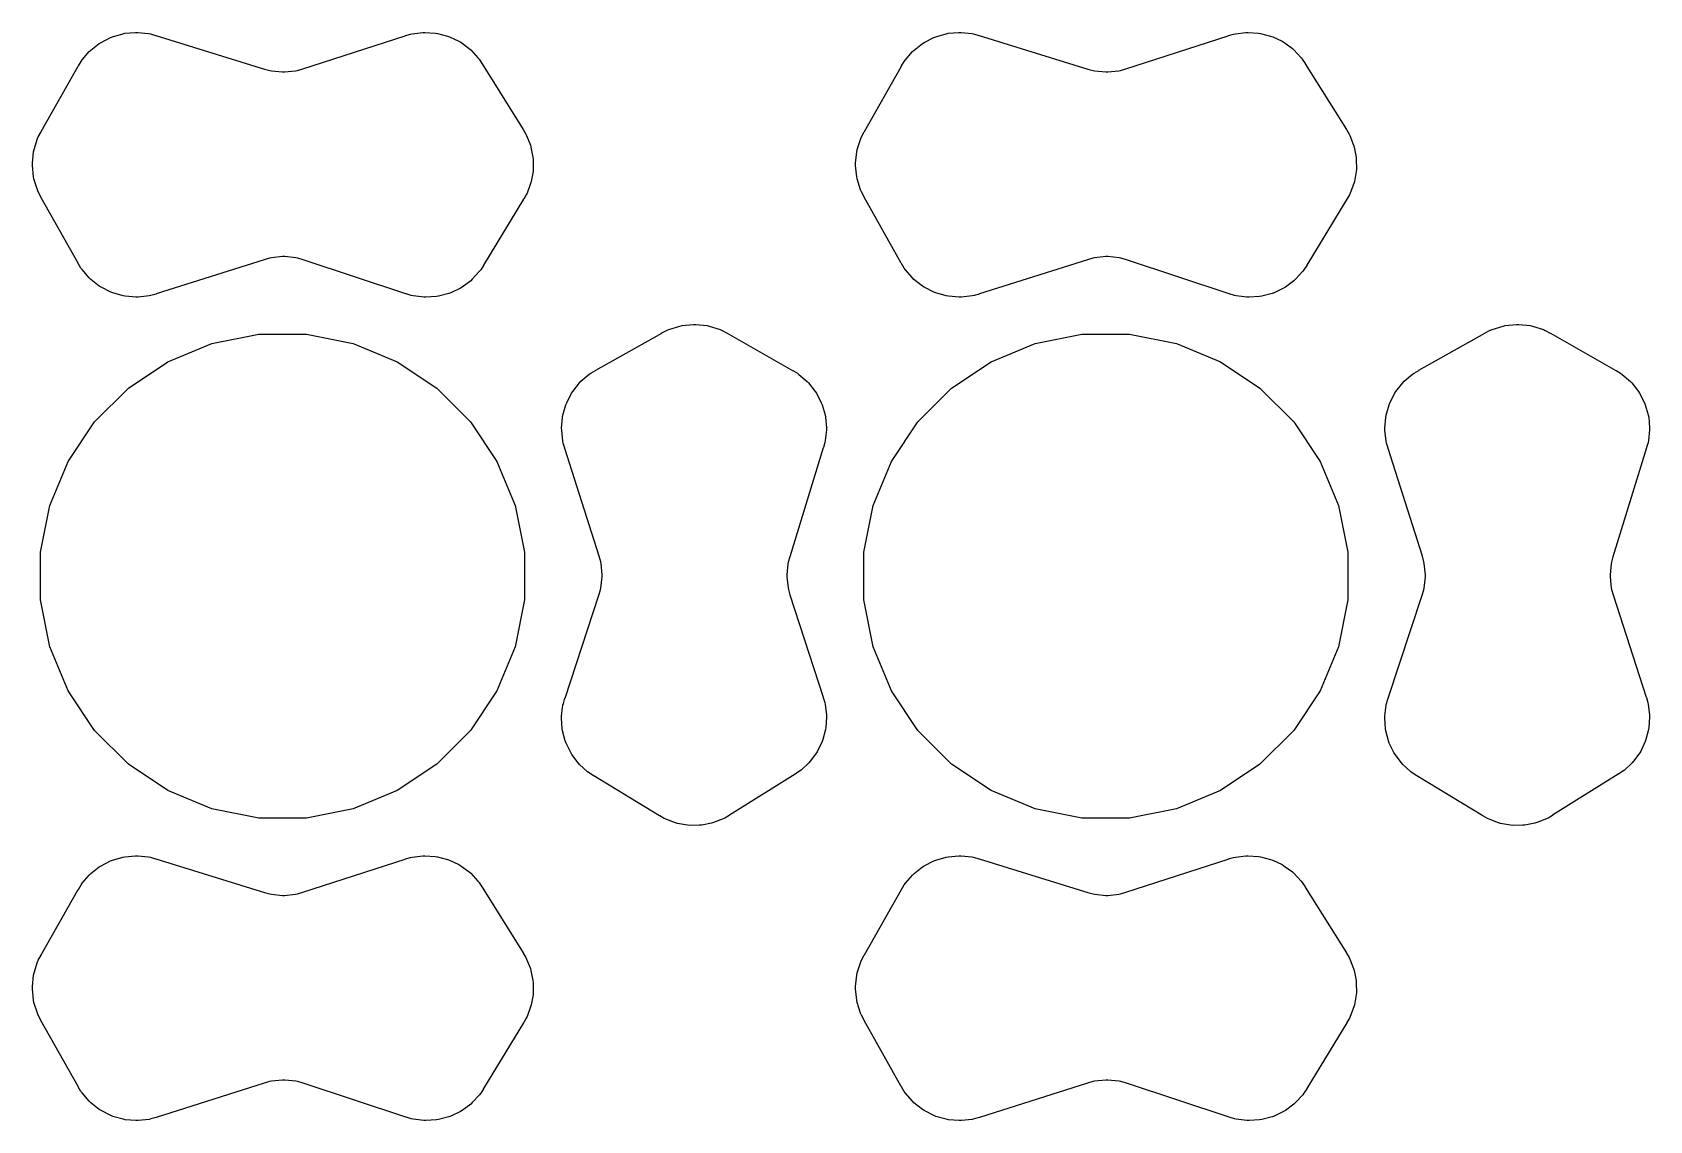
# Model space of a CAD drawing. Header units: millimetres. Extents: x 73.6 to 173.5, y -158 to -94.8.
# Drawn here: x 116.65 to 121.64, y -117.616 to -114.258 of the extents above; entities that cross this region are included whole.
import ezdxf

# ---------------------------------------------------------------- set-up
doc = ezdxf.new("R2010")
doc.units = ezdxf.units.MM
doc.layers.add('F.Mask', color=201, linetype='CONTINUOUS', true_color=0xd864ff)

msp = doc.modelspace()

# ---------------------------------------------------------------- linework, layer by layer
at = {"layer": 'F.Mask', "linetype": 'CONTINUOUS'}
for p, q in [((116.861977, -114.289229), (116.891254, -114.274212)), ((116.891254, -114.274212), (116.897528, -114.271728)), ((116.897528, -114.271728), (116.929161, -114.262617)), ((116.929161, -114.262617), (116.935783, -114.261387)), ((116.935783, -114.261387), (116.968578, -114.258529)), ((116.968578, -114.258529), (116.975315, -114.258596)), ((116.975315, -114.258596), (117.008405, -114.262136)), ((117.008405, -114.262136), (117.014212, -114.263262)), ((117.014212, -114.263262), (117.030081, -114.267768)), ((117.030081, -114.267768), (117.030851, -114.267997)), ((117.030851, -114.267997), (117.366436, -114.371724)), ((117.484208, -114.37093), (117.800119, -114.268634)), ((117.800119, -114.268634), (117.800901, -114.268391)), ((117.800901, -114.268391), (117.81632, -114.263794)), ((117.81632, -114.263794), (117.822008, -114.2626)), ((117.822008, -114.2626), (117.854315, -114.258581)), ((117.854315, -114.258581), (117.860927, -114.258388)), ((117.860927, -114.258388), (117.893054, -114.260495)), ((117.893054, -114.260495), (117.899582, -114.26155)), ((117.899582, -114.26155), (117.930757, -114.269669)), ((117.930757, -114.269669), (117.936962, -114.27193)), ((117.936962, -114.27193), (117.966055, -114.285773)), ((119.401977, -114.289229), (119.431254, -114.274212)), ((119.431254, -114.274212), (119.437528, -114.271728)), ((119.437528, -114.271728), (119.469161, -114.262617)), ((119.469161, -114.262617), (119.475783, -114.261387)), ((119.475783, -114.261387), (119.508578, -114.258529)), ((119.508578, -114.258529), (119.515315, -114.258596)), ((119.515315, -114.258596), (119.548405, -114.262136)), ((119.548405, -114.262136), (119.554212, -114.263262)), ((119.554212, -114.263262), (119.570081, -114.267768)), ((119.570081, -114.267768), (119.570851, -114.267997)), ((119.570851, -114.267997), (119.906436, -114.371724)), ((120.024208, -114.37093), (120.340119, -114.268634)), ((120.340119, -114.268634), (120.340901, -114.268391)), ((120.340901, -114.268391), (120.35632, -114.263794)), ((120.35632, -114.263794), (120.362008, -114.2626)), ((120.362008, -114.2626), (120.394315, -114.258581)), ((120.394315, -114.258581), (120.400927, -114.258388)), ((120.400927, -114.258388), (120.433054, -114.260495)), ((120.433054, -114.260495), (120.439582, -114.26155)), ((120.439582, -114.26155), (120.470757, -114.269669)), ((120.470757, -114.269669), (120.476962, -114.27193)), ((120.476962, -114.27193), (120.506055, -114.285773)), ((116.803896, -114.343144), (116.825581, -114.31791)), ((116.825581, -114.31791), (116.830451, -114.313242)), ((116.830451, -114.313242), (116.856291, -114.292879)), ((116.856291, -114.292879), (116.861977, -114.289229)), ((117.966055, -114.285773), (117.971715, -114.289156)), ((117.971715, -114.289156), (117.997689, -114.30823)), ((117.997689, -114.30823), (118.002608, -114.312614)), ((118.002608, -114.312614), (118.024756, -114.336478)), ((119.343896, -114.343144), (119.365581, -114.31791)), ((119.365581, -114.31791), (119.370451, -114.313242)), ((119.370451, -114.313242), (119.396291, -114.292879)), ((119.396291, -114.292879), (119.401977, -114.289229)), ((120.506055, -114.285773), (120.511715, -114.289156)), ((120.511715, -114.289156), (120.537689, -114.30823)), ((120.537689, -114.30823), (120.542608, -114.312614)), ((120.542608, -114.312614), (120.564756, -114.336478)), ((116.677101, -114.564221), (116.791573, -114.362749)), ((116.791573, -114.362749), (116.791972, -114.362066)), ((116.791972, -114.362066), (116.800428, -114.347953)), ((116.800428, -114.347953), (116.803896, -114.343144)), ((117.366436, -114.371724), (117.383008, -114.37641)), ((117.467679, -114.375845), (117.484208, -114.37093)), ((118.024756, -114.336478), (118.028351, -114.341067)), ((118.028351, -114.341067), (118.037164, -114.354493)), ((118.037164, -114.354493), (118.037646, -114.355246)), ((118.037646, -114.355246), (118.164253, -114.557816)), ((119.217101, -114.564221), (119.331573, -114.362749)), ((119.331573, -114.362749), (119.331972, -114.362066)), ((119.331972, -114.362066), (119.340428, -114.347953)), ((119.340428, -114.347953), (119.343896, -114.343144)), ((119.906436, -114.371724), (119.923008, -114.37641)), ((120.007679, -114.375845), (120.024208, -114.37093)), ((120.564756, -114.336478), (120.568351, -114.341067)), ((120.568351, -114.341067), (120.577164, -114.354493)), ((120.577164, -114.354493), (120.577646, -114.355246)), ((120.577646, -114.355246), (120.704253, -114.557816)), ((117.383008, -114.37641), (117.388322, -114.377407)), ((117.388322, -114.377407), (117.42231, -114.380662)), ((117.42231, -114.380662), (117.428445, -114.380621)), ((117.428445, -114.380621), (117.462378, -114.376913)), ((117.462378, -114.376913), (117.467679, -114.375845)), ((119.923008, -114.37641), (119.928322, -114.377407)), ((119.928322, -114.377407), (119.96231, -114.380662)), ((119.96231, -114.380662), (119.968445, -114.380621)), ((119.968445, -114.380621), (120.002378, -114.376913)), ((120.002378, -114.376913), (120.007679, -114.375845)), ((116.668444, -114.580354), (116.676729, -114.564894)), ((116.676729, -114.564894), (116.677101, -114.564221)), ((118.164253, -114.557816), (118.164646, -114.558462)), ((118.164646, -114.558462), (118.172668, -114.571971)), ((118.172668, -114.571971), (118.175138, -114.577018)), ((119.208444, -114.580354), (119.216729, -114.564894)), ((119.216729, -114.564894), (119.217101, -114.564221)), ((120.704253, -114.557816), (120.704646, -114.558462)), ((120.704646, -114.558462), (120.712668, -114.571971)), ((120.712668, -114.571971), (120.715138, -114.577018)), ((116.653668, -114.626866), (116.65515, -114.619848)), ((116.65515, -114.619848), (116.665973, -114.586173)), ((116.665973, -114.586173), (116.668444, -114.580354)), ((118.175138, -114.577018), (118.186712, -114.60646)), ((118.186712, -114.60646), (118.188506, -114.612637)), ((118.188506, -114.612637), (118.194436, -114.643367)), ((119.193668, -114.626866), (119.19515, -114.619848)), ((119.19515, -114.619848), (119.205973, -114.586173)), ((119.205973, -114.586173), (119.208444, -114.580354)), ((120.715138, -114.577018), (120.726712, -114.60646)), ((120.726712, -114.60646), (120.728506, -114.612637)), ((120.728506, -114.612637), (120.734436, -114.643367)), ((116.649972, -114.668847), (116.649989, -114.661678)), ((116.653483, -114.703686), (116.649972, -114.668847)), ((116.649989, -114.661678), (116.653668, -114.626866)), ((118.194436, -114.643367), (118.195067, -114.649746)), ((118.195067, -114.649746), (118.195273, -114.681059)), ((119.189972, -114.668847), (119.189989, -114.661678)), ((119.193483, -114.703686), (119.189972, -114.668847)), ((119.189989, -114.661678), (119.193668, -114.626866)), ((120.734436, -114.643367), (120.735067, -114.649746)), ((120.735067, -114.649746), (120.735273, -114.681059)), ((116.654929, -114.710704), (116.653483, -114.703686)), ((116.66559, -114.744432), (116.654929, -114.710704)), ((118.189203, -114.718261), (118.187494, -114.724451)), ((118.194726, -114.687445), (118.189203, -114.718261)), ((118.195273, -114.681059), (118.194726, -114.687445)), ((119.194929, -114.710704), (119.193483, -114.703686)), ((119.20559, -114.744432), (119.194929, -114.710704)), ((120.729203, -114.718261), (120.727494, -114.724451)), ((120.734726, -114.687445), (120.729203, -114.718261)), ((120.735273, -114.681059), (120.734726, -114.687445)), ((116.668028, -114.750252), (116.66559, -114.744432)), ((116.676262, -114.765795), (116.668028, -114.750252)), ((116.676651, -114.766509), (116.676262, -114.765795)), ((116.791109, -114.970246), (116.676651, -114.766509)), ((118.166068, -114.772735), (118.165687, -114.77338)), ((118.173905, -114.759128), (118.166068, -114.772735)), ((118.176306, -114.754054), (118.173905, -114.759128)), ((118.187494, -114.724451), (118.176306, -114.754054)), ((119.208028, -114.750252), (119.20559, -114.744432)), ((119.216262, -114.765795), (119.208028, -114.750252)), ((119.216651, -114.766509), (119.216262, -114.765795)), ((119.331109, -114.970246), (119.216651, -114.766509)), ((120.706068, -114.772735), (120.705687, -114.77338)), ((120.713905, -114.759128), (120.706068, -114.772735)), ((120.716306, -114.754054), (120.713905, -114.759128)), ((120.727494, -114.724451), (120.716306, -114.754054)), ((118.165687, -114.77338), (118.042493, -114.976421)), ((120.705687, -114.77338), (120.582493, -114.976421)), ((116.791613, -114.971117), (116.791109, -114.970246)), ((116.800064, -114.98534), (116.791613, -114.971117)), ((117.365129, -114.959652), (117.032507, -115.065485)), ((117.382092, -114.954735), (117.365129, -114.959652)), ((117.387488, -114.953694), (117.382092, -114.954735)), ((117.422251, -114.950239), (117.387488, -114.953694)), ((117.428527, -114.950273), (117.422251, -114.950239)), ((117.463258, -114.954107), (117.428527, -114.950273)), ((117.468641, -114.955206), (117.463258, -114.954107)), ((117.48556, -114.960309), (117.468641, -114.955206)), ((117.802515, -115.064964), (117.48556, -114.960309)), ((119.331613, -114.971117), (119.331109, -114.970246)), ((119.340064, -114.98534), (119.331613, -114.971117)), ((119.905129, -114.959652), (119.572507, -115.065485)), ((119.922092, -114.954735), (119.905129, -114.959652)), ((119.927488, -114.953694), (119.922092, -114.954735)), ((119.962251, -114.950239), (119.927488, -114.953694)), ((119.968527, -114.950273), (119.962251, -114.950239)), ((120.003258, -114.954107), (119.968527, -114.950273)), ((120.008641, -114.955206), (120.003258, -114.954107)), ((120.02556, -114.960309), (120.008641, -114.955206)), ((120.342515, -115.064964), (120.02556, -114.960309)), ((116.803537, -114.990187), (116.800064, -114.98534)), ((116.825369, -115.01573), (116.803537, -114.990187)), ((116.830276, -115.020449), (116.825369, -115.01573)), ((116.856356, -115.04104), (116.830276, -115.020449)), ((118.007476, -115.020025), (118.002528, -115.024519)), ((118.029679, -114.995582), (118.007476, -115.020025)), ((118.033267, -114.990889), (118.029679, -114.995582)), ((118.042066, -114.977107), (118.033267, -114.990889)), ((118.042493, -114.976421), (118.042066, -114.977107)), ((119.343537, -114.990187), (119.340064, -114.98534)), ((119.365369, -115.01573), (119.343537, -114.990187)), ((119.370276, -115.020449), (119.365369, -115.01573)), ((119.396356, -115.04104), (119.370276, -115.020449)), ((120.547476, -115.020025), (120.542528, -115.024519)), ((120.569679, -114.995582), (120.547476, -115.020025)), ((120.573267, -114.990889), (120.569679, -114.995582)), ((120.582066, -114.977107), (120.573267, -114.990889)), ((120.582493, -114.976421), (120.582066, -114.977107)), ((116.862085, -115.044718), (116.856356, -115.04104)), ((116.891657, -115.059853), (116.862085, -115.044718)), ((116.897994, -115.062351), (116.891657, -115.059853)), ((116.929943, -115.071463), (116.897994, -115.062351)), ((116.936643, -115.072684), (116.929943, -115.071463)), ((116.969763, -115.075425), (116.936643, -115.072684)), ((117.009938, -115.071546), (116.976559, -115.075323)), ((117.015803, -115.070368), (117.009938, -115.071546)), ((117.03176, -115.065713), (117.015803, -115.070368)), ((117.032507, -115.065485), (117.03176, -115.065713)), ((117.803201, -115.065182), (117.802515, -115.064964)), ((117.818843, -115.069951), (117.803201, -115.065182)), ((117.824606, -115.071188), (117.818843, -115.069951)), ((117.857381, -115.075369), (117.824606, -115.071188)), ((117.903282, -115.072373), (117.896686, -115.073446)), ((117.93489, -115.064059), (117.903282, -115.072373)), ((117.941165, -115.061745), (117.93489, -115.064059)), ((117.970611, -115.047546), (117.941165, -115.061745)), ((117.976334, -115.044075), (117.970611, -115.047546)), ((118.002528, -115.024519), (117.976334, -115.044075)), ((119.402085, -115.044718), (119.396356, -115.04104)), ((119.431657, -115.059853), (119.402085, -115.044718)), ((119.437994, -115.062351), (119.431657, -115.059853)), ((119.469943, -115.071463), (119.437994, -115.062351)), ((119.476643, -115.072684), (119.469943, -115.071463)), ((119.509763, -115.075425), (119.476643, -115.072684)), ((119.549938, -115.071546), (119.516559, -115.075323)), ((119.555803, -115.070368), (119.549938, -115.071546)), ((119.57176, -115.065713), (119.555803, -115.070368)), ((119.572507, -115.065485), (119.57176, -115.065713)), ((120.343201, -115.065182), (120.342515, -115.064964)), ((120.358843, -115.069951), (120.343201, -115.065182)), ((120.364606, -115.071188), (120.358843, -115.069951)), ((120.397381, -115.075369), (120.364606, -115.071188)), ((120.443282, -115.072373), (120.436686, -115.073446)), ((120.47489, -115.064059), (120.443282, -115.072373)), ((120.481165, -115.061745), (120.47489, -115.064059)), ((120.510611, -115.047546), (120.481165, -115.061745)), ((120.516334, -115.044075), (120.510611, -115.047546)), ((120.542528, -115.024519), (120.516334, -115.044075)), ((116.976559, -115.075323), (116.969763, -115.075425)), ((117.864061, -115.075575), (117.857381, -115.075369)), ((117.896686, -115.073446), (117.864061, -115.075575)), ((119.516559, -115.075323), (119.509763, -115.075425)), ((120.404061, -115.075575), (120.397381, -115.075369)), ((120.436686, -115.073446), (120.404061, -115.075575)), ((118.614074, -115.175072), (118.647794, -115.164414)), ((118.647794, -115.164414), (118.654818, -115.162966)), ((118.654818, -115.162966), (118.689655, -115.159456)), ((118.689655, -115.159456), (118.696824, -115.159473)), ((118.696824, -115.159473), (118.731639, -115.163152)), ((118.731639, -115.163152), (118.738649, -115.164633)), ((118.738649, -115.164633), (118.772331, -115.175459)), ((121.154074, -115.175072), (121.187794, -115.164414)), ((121.187794, -115.164414), (121.194818, -115.162966)), ((121.194818, -115.162966), (121.229655, -115.159456)), ((121.229655, -115.159456), (121.236824, -115.159473)), ((121.236824, -115.159473), (121.271639, -115.163152)), ((121.271639, -115.163152), (121.278649, -115.164633)), ((121.278649, -115.164633), (121.312331, -115.175459)), ((117.068452, -115.274468), (117.204286, -115.218204)), ((117.204286, -115.218204), (117.348487, -115.18952)), ((117.348487, -115.18952), (117.495513, -115.18952)), ((117.495513, -115.18952), (117.639714, -115.218204)), ((117.639714, -115.218204), (117.775548, -115.274468)), ((118.388216, -115.300615), (118.591993, -115.186134)), ((118.591993, -115.186134), (118.592707, -115.185745)), ((118.592707, -115.185745), (118.608248, -115.177512)), ((118.608248, -115.177512), (118.614074, -115.175072)), ((118.772331, -115.175459), (118.778146, -115.177928)), ((118.778146, -115.177928), (118.793594, -115.186205)), ((118.793594, -115.186205), (118.794289, -115.186588)), ((118.794289, -115.186588), (118.995734, -115.301045)), ((119.608452, -115.274468), (119.744286, -115.218204)), ((119.744286, -115.218204), (119.888487, -115.18952)), ((119.888487, -115.18952), (120.035513, -115.18952)), ((120.035513, -115.18952), (120.179714, -115.218204)), ((120.179714, -115.218204), (120.315548, -115.274468)), ((120.928216, -115.300615), (121.131993, -115.186134)), ((121.131993, -115.186134), (121.132707, -115.185745)), ((121.132707, -115.185745), (121.148248, -115.177512)), ((121.148248, -115.177512), (121.154074, -115.175072)), ((121.312331, -115.175459), (121.318146, -115.177928)), ((121.318146, -115.177928), (121.333594, -115.186205)), ((121.333594, -115.186205), (121.334289, -115.186588)), ((121.334289, -115.186588), (121.535734, -115.301045)), ((116.946205, -115.356151), (117.068452, -115.274468)), ((117.775548, -115.274468), (117.897795, -115.356151)), ((118.342769, -115.334854), (118.36831, -115.313022)), ((118.36831, -115.313022), (118.373155, -115.309551)), ((118.373155, -115.309551), (118.387481, -115.30104)), ((118.387481, -115.30104), (118.388216, -115.300615)), ((118.995734, -115.301045), (118.996474, -115.301477)), ((118.996474, -115.301477), (119.010536, -115.309907)), ((119.010536, -115.309907), (119.015358, -115.313386)), ((119.015358, -115.313386), (119.040576, -115.335064)), ((119.486205, -115.356151), (119.608452, -115.274468)), ((120.315548, -115.274468), (120.437795, -115.356151)), ((120.882769, -115.334854), (120.90831, -115.313022)), ((120.90831, -115.313022), (120.913155, -115.309551)), ((120.913155, -115.309551), (120.927481, -115.30104)), ((120.927481, -115.30104), (120.928216, -115.300615)), ((121.535734, -115.301045), (121.536474, -115.301477)), ((121.536474, -115.301477), (121.550536, -115.309907)), ((121.550536, -115.309907), (121.555358, -115.313386)), ((121.555358, -115.313386), (121.580576, -115.335064)), ((116.842242, -115.460114), (116.946205, -115.356151)), ((117.897795, -115.356151), (118.001758, -115.460114)), ((118.29865, -115.401137), (118.313784, -115.371568)), ((118.313784, -115.371568), (118.317462, -115.365839)), ((118.317462, -115.365839), (118.338058, -115.339752)), ((118.338058, -115.339752), (118.342769, -115.334854)), ((119.040576, -115.335064), (119.045252, -115.339945)), ((119.045252, -115.339945), (119.06561, -115.365786)), ((119.06561, -115.365786), (119.069251, -115.371459)), ((119.069251, -115.371459), (119.084272, -115.400753)), ((119.382242, -115.460114), (119.486205, -115.356151)), ((120.437795, -115.356151), (120.541758, -115.460114)), ((120.83865, -115.401137), (120.853784, -115.371568)), ((120.853784, -115.371568), (120.857462, -115.365839)), ((120.857462, -115.365839), (120.878058, -115.339752)), ((120.878058, -115.339752), (120.882769, -115.334854)), ((121.580576, -115.335064), (121.585252, -115.339945)), ((121.585252, -115.339945), (121.60561, -115.365786)), ((121.60561, -115.365786), (121.609251, -115.371459)), ((121.609251, -115.371459), (121.624272, -115.400753)), ((118.28704, -115.439423), (118.296148, -115.407485)), ((118.296148, -115.407485), (118.29865, -115.401137)), ((119.084272, -115.400753), (119.086748, -115.407008)), ((119.086748, -115.407008), (119.095857, -115.438642)), ((120.82704, -115.439423), (120.836148, -115.407485)), ((120.836148, -115.407485), (120.83865, -115.401137)), ((121.624272, -115.400753), (121.626748, -115.407008)), ((121.626748, -115.407008), (121.635857, -115.438642)), ((116.760559, -115.582361), (116.842242, -115.460114)), ((118.001758, -115.460114), (118.083441, -115.582361)), ((118.283077, -115.479239), (118.285818, -115.44613)), ((118.285818, -115.44613), (118.28704, -115.439423)), ((119.095857, -115.438642), (119.097088, -115.445272)), ((119.097088, -115.445272), (119.099945, -115.478058)), ((119.300559, -115.582361), (119.382242, -115.460114)), ((120.541758, -115.460114), (120.623441, -115.582361)), ((120.823077, -115.479239), (120.825818, -115.44613)), ((120.825818, -115.44613), (120.82704, -115.439423)), ((121.635857, -115.438642), (121.637088, -115.445272)), ((121.637088, -115.445272), (121.639945, -115.478058)), ((118.283179, -115.486042), (118.283077, -115.479239)), ((118.286957, -115.519426), (118.283179, -115.486042)), ((118.288133, -115.525281), (118.286957, -115.519426)), ((119.096338, -115.517892), (119.09522, -115.523678)), ((119.099878, -115.484795), (119.096338, -115.517892)), ((119.099945, -115.478058), (119.099878, -115.484795)), ((120.823179, -115.486042), (120.823077, -115.479239)), ((120.826957, -115.519426), (120.823179, -115.486042)), ((120.828133, -115.525281), (120.826957, -115.519426)), ((121.636338, -115.517892), (121.63522, -115.523678)), ((121.639878, -115.484795), (121.636338, -115.517892)), ((121.639945, -115.478058), (121.639878, -115.484795)), ((118.292792, -115.541256), (118.288133, -115.525281)), ((118.293014, -115.541982), (118.292792, -115.541256)), ((118.39886, -115.874642), (118.293014, -115.541982)), ((119.09051, -115.540318), (118.986778, -115.875919)), ((119.090741, -115.53954), (119.09051, -115.540318)), ((119.09522, -115.523678), (119.090741, -115.53954)), ((120.832792, -115.541256), (120.828133, -115.525281)), ((120.833014, -115.541982), (120.832792, -115.541256)), ((120.93886, -115.874642), (120.833014, -115.541982)), ((121.63051, -115.540318), (121.526778, -115.875919)), ((121.630741, -115.53954), (121.63051, -115.540318)), ((121.63522, -115.523678), (121.630741, -115.53954)), ((116.704295, -115.718195), (116.760559, -115.582361)), ((118.083441, -115.582361), (118.139705, -115.718195)), ((119.244295, -115.718195), (119.300559, -115.582361)), ((120.623441, -115.582361), (120.679705, -115.718195)), ((116.675611, -115.862396), (116.704295, -115.718195)), ((118.139705, -115.718195), (118.168389, -115.862396)), ((119.215611, -115.862396), (119.244295, -115.718195)), ((120.679705, -115.718195), (120.708389, -115.862396)), ((116.675611, -116.009422), (116.675611, -115.862396)), ((118.168389, -115.862396), (118.168389, -116.009422)), ((119.215611, -116.009422), (119.215611, -115.862396)), ((120.708389, -115.862396), (120.708389, -116.009422)), ((118.403769, -115.89157), (118.39886, -115.874642)), ((118.404812, -115.89697), (118.403769, -115.89157)), ((118.408267, -115.931736), (118.404812, -115.89697)), ((118.981095, -115.897805), (118.97784, -115.931792)), ((118.982092, -115.892491), (118.981095, -115.897805)), ((118.986778, -115.875919), (118.982092, -115.892491)), ((120.943769, -115.89157), (120.93886, -115.874642)), ((120.944812, -115.89697), (120.943769, -115.89157)), ((120.948267, -115.931736), (120.944812, -115.89697)), ((121.521095, -115.897805), (121.51784, -115.931792)), ((121.522092, -115.892491), (121.521095, -115.897805)), ((121.526778, -115.875919), (121.522092, -115.892491)), ((118.404399, -115.97274), (118.408233, -115.938012)), ((118.408233, -115.938012), (118.408267, -115.931736)), ((118.97784, -115.931792), (118.977881, -115.937926)), ((118.977881, -115.937926), (118.981589, -115.971867)), ((120.944399, -115.97274), (120.948233, -115.938012)), ((120.948233, -115.938012), (120.948267, -115.931736)), ((121.51784, -115.931792), (121.517881, -115.937926)), ((121.517881, -115.937926), (121.521589, -115.971867)), ((116.704295, -116.153623), (116.675611, -116.009422)), ((118.168389, -116.009422), (118.139705, -116.153623)), ((118.29354, -116.311991), (118.398197, -115.995028)), ((118.398197, -115.995028), (118.403298, -115.978127)), ((118.403298, -115.978127), (118.404399, -115.97274)), ((118.981589, -115.971867), (118.982658, -115.977171)), ((118.982658, -115.977171), (118.987565, -115.993671)), ((118.987565, -115.993671), (119.089859, -116.309576)), ((119.244295, -116.153623), (119.215611, -116.009422)), ((120.708389, -116.009422), (120.679705, -116.153623)), ((120.83354, -116.311991), (120.938197, -115.995028)), ((120.938197, -115.995028), (120.943298, -115.978127)), ((120.943298, -115.978127), (120.944399, -115.97274)), ((121.521589, -115.971867), (121.522658, -115.977171)), ((121.522658, -115.977171), (121.527565, -115.993671)), ((121.527565, -115.993671), (121.629859, -116.309576)), ((116.760559, -116.289457), (116.704295, -116.153623)), ((118.139705, -116.153623), (118.083441, -116.289457)), ((119.300559, -116.289457), (119.244295, -116.153623)), ((120.679705, -116.153623), (120.623441, -116.289457)), ((116.842242, -116.411704), (116.760559, -116.289457)), ((118.083441, -116.289457), (118.001758, -116.411704)), ((118.288532, -116.328296), (118.293331, -116.312648)), ((118.293331, -116.312648), (118.29354, -116.311991)), ((119.089859, -116.309576), (119.090122, -116.310423)), ((119.090122, -116.310423), (119.094711, -116.325813)), ((119.382242, -116.411704), (119.300559, -116.289457)), ((120.623441, -116.289457), (120.541758, -116.411704)), ((120.828532, -116.328296), (120.833331, -116.312648)), ((120.833331, -116.312648), (120.83354, -116.311991)), ((121.629859, -116.309576), (121.630122, -116.310423)), ((121.630122, -116.310423), (121.634711, -116.325813)), ((118.282899, -116.373554), (118.283106, -116.366844)), ((118.283106, -116.366844), (118.287279, -116.334111)), ((118.287279, -116.334111), (118.288532, -116.328296)), ((119.094711, -116.325813), (119.095899, -116.331475)), ((119.095899, -116.331475), (119.099923, -116.363807)), ((119.099923, -116.363807), (119.100115, -116.3704)), ((120.822899, -116.373554), (120.823106, -116.366844)), ((120.823106, -116.366844), (120.827279, -116.334111)), ((120.827279, -116.334111), (120.828532, -116.328296)), ((121.634711, -116.325813), (121.635899, -116.331475)), ((121.635899, -116.331475), (121.639923, -116.363807)), ((121.639923, -116.363807), (121.640115, -116.3704)), ((116.946205, -116.515667), (116.842242, -116.411704)), ((118.001758, -116.411704), (117.897795, -116.515667)), ((118.28503, -116.406156), (118.282899, -116.373554)), ((118.286107, -116.412773), (118.28503, -116.406156)), ((118.294422, -116.444369), (118.286107, -116.412773)), ((119.096953, -116.409063), (119.088833, -116.440231)), ((119.098007, -116.40254), (119.096953, -116.409063)), ((119.100115, -116.3704), (119.098007, -116.40254)), ((119.486205, -116.515667), (119.382242, -116.411704)), ((120.541758, -116.411704), (120.437795, -116.515667)), ((120.82503, -116.406156), (120.822899, -116.373554)), ((120.826107, -116.412773), (120.82503, -116.406156)), ((120.834422, -116.444369), (120.826107, -116.412773)), ((121.636953, -116.409063), (121.628833, -116.440231)), ((121.638007, -116.40254), (121.636953, -116.409063)), ((121.640115, -116.3704), (121.638007, -116.40254)), ((118.296742, -116.450656), (118.294422, -116.444369)), ((118.310941, -116.480097), (118.296742, -116.450656)), ((119.086569, -116.446442), (119.072729, -116.475525)), ((119.088833, -116.440231), (119.086569, -116.446442)), ((120.836742, -116.450656), (120.834422, -116.444369)), ((120.850941, -116.480097), (120.836742, -116.450656)), ((121.626569, -116.446442), (121.612729, -116.475525)), ((121.628833, -116.440231), (121.626569, -116.446442)), ((117.068452, -116.59735), (116.946205, -116.515667)), ((117.897795, -116.515667), (117.775548, -116.59735)), ((118.314412, -116.485817), (118.310941, -116.480097)), ((118.33397, -116.512007), (118.314412, -116.485817)), ((118.338478, -116.516969), (118.33397, -116.512007)), ((118.362915, -116.539162), (118.338478, -116.516969)), ((119.045875, -116.512085), (119.022001, -116.534233)), ((119.050271, -116.507155), (119.045875, -116.512085)), ((119.069339, -116.481195), (119.050271, -116.507155)), ((119.072729, -116.475525), (119.069339, -116.481195)), ((119.608452, -116.59735), (119.486205, -116.515667)), ((120.437795, -116.515667), (120.315548, -116.59735)), ((120.854412, -116.485817), (120.850941, -116.480097)), ((120.87397, -116.512007), (120.854412, -116.485817)), ((120.878478, -116.516969), (120.87397, -116.512007)), ((120.902915, -116.539162), (120.878478, -116.516969)), ((121.585875, -116.512085), (121.562001, -116.534233)), ((121.590271, -116.507155), (121.585875, -116.512085)), ((121.609339, -116.481195), (121.590271, -116.507155)), ((121.612729, -116.475525), (121.609339, -116.481195)), ((118.36761, -116.54275), (118.362915, -116.539162)), ((118.381395, -116.551549), (118.36761, -116.54275)), ((118.382074, -116.551972), (118.381395, -116.551549)), ((118.585106, -116.67516), (118.382074, -116.551972)), ((119.003286, -116.547111), (118.800686, -116.673736)), ((119.004, -116.546653), (119.003286, -116.547111)), ((119.01744, -116.53781), (119.004, -116.546653)), ((119.022001, -116.534233), (119.01744, -116.53781)), ((120.90761, -116.54275), (120.902915, -116.539162)), ((120.921395, -116.551549), (120.90761, -116.54275)), ((120.922074, -116.551972), (120.921395, -116.551549)), ((121.125106, -116.67516), (120.922074, -116.551972)), ((121.543286, -116.547111), (121.340686, -116.673736)), ((121.544, -116.546653), (121.543286, -116.547111)), ((121.55744, -116.53781), (121.544, -116.546653)), ((121.562001, -116.534233), (121.55744, -116.53781)), ((117.204286, -116.653614), (117.068452, -116.59735)), ((117.775548, -116.59735), (117.639714, -116.653614)), ((119.744286, -116.653614), (119.608452, -116.59735)), ((120.315548, -116.59735), (120.179714, -116.653614)), ((117.348487, -116.682298), (117.204286, -116.653614)), ((117.639714, -116.653614), (117.495513, -116.682298)), ((119.888487, -116.682298), (119.744286, -116.653614)), ((120.179714, -116.653614), (120.035513, -116.682298)), ((117.495513, -116.682298), (117.348487, -116.682298)), ((118.585842, -116.675595), (118.585106, -116.67516)), ((118.599352, -116.683381), (118.585842, -116.675595)), ((118.604459, -116.685798), (118.599352, -116.683381)), ((118.634046, -116.69698), (118.604459, -116.685798)), ((118.640242, -116.69869), (118.634046, -116.69698)), ((118.671057, -116.704213), (118.640242, -116.69869)), ((118.677443, -116.70476), (118.671057, -116.704213)), ((118.708755, -116.704552), (118.677443, -116.70476)), ((118.715136, -116.70392), (118.708755, -116.704552)), ((118.745867, -116.697991), (118.715136, -116.70392)), ((118.752034, -116.696199), (118.745867, -116.697991)), ((118.781479, -116.684623), (118.752034, -116.696199)), ((118.786542, -116.682144), (118.781479, -116.684623)), ((118.80004, -116.674129), (118.786542, -116.682144)), ((118.800686, -116.673736), (118.80004, -116.674129)), ((120.035513, -116.682298), (119.888487, -116.682298)), ((121.125842, -116.675595), (121.125106, -116.67516)), ((121.139352, -116.683381), (121.125842, -116.675595)), ((121.144459, -116.685798), (121.139352, -116.683381)), ((121.174046, -116.69698), (121.144459, -116.685798)), ((121.180242, -116.69869), (121.174046, -116.69698)), ((121.211057, -116.704213), (121.180242, -116.69869)), ((121.217443, -116.70476), (121.211057, -116.704213)), ((121.248755, -116.704552), (121.217443, -116.70476)), ((121.255136, -116.70392), (121.248755, -116.704552)), ((121.285867, -116.697991), (121.255136, -116.70392)), ((121.292034, -116.696199), (121.285867, -116.697991)), ((121.321479, -116.684623), (121.292034, -116.696199)), ((121.326542, -116.682144), (121.321479, -116.684623)), ((121.34004, -116.674129), (121.326542, -116.682144)), ((121.340686, -116.673736), (121.34004, -116.674129)), ((116.861977, -116.829229), (116.891254, -116.814212)), ((116.891254, -116.814212), (116.897528, -116.811728)), ((116.897528, -116.811728), (116.929161, -116.802617)), ((116.929161, -116.802617), (116.935783, -116.801387)), ((116.935783, -116.801387), (116.968578, -116.798529)), ((116.968578, -116.798529), (116.975315, -116.798596)), ((116.975315, -116.798596), (117.008405, -116.802136)), ((117.008405, -116.802136), (117.014212, -116.803262)), ((117.014212, -116.803262), (117.030081, -116.807768)), ((117.030081, -116.807768), (117.030851, -116.807997)), ((117.030851, -116.807997), (117.366436, -116.911724)), ((117.484208, -116.91093), (117.800119, -116.808634)), ((117.800119, -116.808634), (117.800901, -116.808391)), ((117.800901, -116.808391), (117.81632, -116.803794)), ((117.81632, -116.803794), (117.822008, -116.8026)), ((117.822008, -116.8026), (117.854315, -116.798581)), ((117.854315, -116.798581), (117.860927, -116.798388)), ((117.860927, -116.798388), (117.893054, -116.800495)), ((117.893054, -116.800495), (117.899582, -116.80155)), ((117.899582, -116.80155), (117.930757, -116.809669)), ((117.930757, -116.809669), (117.936962, -116.81193)), ((117.936962, -116.81193), (117.966055, -116.825773)), ((119.401977, -116.829229), (119.431254, -116.814212)), ((119.431254, -116.814212), (119.437528, -116.811728)), ((119.437528, -116.811728), (119.469161, -116.802617)), ((119.469161, -116.802617), (119.475783, -116.801387)), ((119.475783, -116.801387), (119.508578, -116.798529)), ((119.508578, -116.798529), (119.515315, -116.798596)), ((119.515315, -116.798596), (119.548405, -116.802136)), ((119.548405, -116.802136), (119.554212, -116.803262)), ((119.554212, -116.803262), (119.570081, -116.807768)), ((119.570081, -116.807768), (119.570851, -116.807997)), ((119.570851, -116.807997), (119.906436, -116.911724)), ((120.024208, -116.91093), (120.340119, -116.808634)), ((120.340119, -116.808634), (120.340901, -116.808391)), ((120.340901, -116.808391), (120.35632, -116.803794)), ((120.35632, -116.803794), (120.362008, -116.8026)), ((120.362008, -116.8026), (120.394315, -116.798581)), ((120.394315, -116.798581), (120.400927, -116.798388)), ((120.400927, -116.798388), (120.433054, -116.800495)), ((120.433054, -116.800495), (120.439582, -116.80155)), ((120.439582, -116.80155), (120.470757, -116.809669)), ((120.470757, -116.809669), (120.476962, -116.81193)), ((120.476962, -116.81193), (120.506055, -116.825773)), ((116.803896, -116.883144), (116.825581, -116.85791)), ((116.825581, -116.85791), (116.830451, -116.853242)), ((116.830451, -116.853242), (116.856291, -116.832879)), ((116.856291, -116.832879), (116.861977, -116.829229)), ((117.966055, -116.825773), (117.971715, -116.829156)), ((117.971715, -116.829156), (117.997689, -116.84823)), ((117.997689, -116.84823), (118.002608, -116.852614)), ((118.002608, -116.852614), (118.024756, -116.876478)), ((119.343896, -116.883144), (119.365581, -116.85791)), ((119.365581, -116.85791), (119.370451, -116.853242)), ((119.370451, -116.853242), (119.396291, -116.832879)), ((119.396291, -116.832879), (119.401977, -116.829229)), ((120.506055, -116.825773), (120.511715, -116.829156)), ((120.511715, -116.829156), (120.537689, -116.84823)), ((120.537689, -116.84823), (120.542608, -116.852614)), ((120.542608, -116.852614), (120.564756, -116.876478)), ((116.677101, -117.104221), (116.791573, -116.902749)), ((116.791573, -116.902749), (116.791972, -116.902066)), ((116.791972, -116.902066), (116.800428, -116.887953)), ((116.800428, -116.887953), (116.803896, -116.883144)), ((117.366436, -116.911724), (117.383008, -116.91641)), ((117.383008, -116.91641), (117.388322, -116.917407)), ((117.388322, -116.917407), (117.42231, -116.920662)), ((117.428445, -116.920621), (117.462378, -116.916913)), ((117.462378, -116.916913), (117.467679, -116.915845)), ((117.467679, -116.915845), (117.484208, -116.91093)), ((118.024756, -116.876478), (118.028351, -116.881067)), ((118.028351, -116.881067), (118.037164, -116.894493)), ((118.037164, -116.894493), (118.037646, -116.895246)), ((118.037646, -116.895246), (118.164253, -117.097816)), ((119.217101, -117.104221), (119.331573, -116.902749)), ((119.331573, -116.902749), (119.331972, -116.902066)), ((119.331972, -116.902066), (119.340428, -116.887953)), ((119.340428, -116.887953), (119.343896, -116.883144)), ((119.906436, -116.911724), (119.923008, -116.91641)), ((119.923008, -116.91641), (119.928322, -116.917407)), ((119.928322, -116.917407), (119.96231, -116.920662)), ((119.968445, -116.920621), (120.002378, -116.916913)), ((120.002378, -116.916913), (120.007679, -116.915845)), ((120.007679, -116.915845), (120.024208, -116.91093)), ((120.564756, -116.876478), (120.568351, -116.881067)), ((120.568351, -116.881067), (120.577164, -116.894493)), ((120.577164, -116.894493), (120.577646, -116.895246)), ((120.577646, -116.895246), (120.704253, -117.097816)), ((117.42231, -116.920662), (117.428445, -116.920621)), ((119.96231, -116.920662), (119.968445, -116.920621)), ((116.668444, -117.120354), (116.676729, -117.104894)), ((116.676729, -117.104894), (116.677101, -117.104221)), ((118.164253, -117.097816), (118.164646, -117.098462)), ((118.164646, -117.098462), (118.172668, -117.111971)), ((118.172668, -117.111971), (118.175138, -117.117018)), ((118.175138, -117.117018), (118.186712, -117.14646)), ((119.208444, -117.120354), (119.216729, -117.104894)), ((119.216729, -117.104894), (119.217101, -117.104221)), ((120.704253, -117.097816), (120.704646, -117.098462)), ((120.704646, -117.098462), (120.712668, -117.111971)), ((120.712668, -117.111971), (120.715138, -117.117018)), ((120.715138, -117.117018), (120.726712, -117.14646)), ((116.649989, -117.201678), (116.653668, -117.166866)), ((116.653668, -117.166866), (116.65515, -117.159848)), ((116.65515, -117.159848), (116.665973, -117.126173)), ((116.665973, -117.126173), (116.668444, -117.120354)), ((118.186712, -117.14646), (118.188506, -117.152637)), ((118.188506, -117.152637), (118.194436, -117.183367)), ((119.189989, -117.201678), (119.193668, -117.166866)), ((119.193668, -117.166866), (119.19515, -117.159848)), ((119.19515, -117.159848), (119.205973, -117.126173)), ((119.205973, -117.126173), (119.208444, -117.120354)), ((120.726712, -117.14646), (120.728506, -117.152637)), ((120.728506, -117.152637), (120.734436, -117.183367)), ((116.649972, -117.208847), (116.649989, -117.201678)), ((116.653483, -117.243686), (116.649972, -117.208847)), ((118.194436, -117.183367), (118.195067, -117.189746)), ((118.195067, -117.189746), (118.195273, -117.221059)), ((119.189972, -117.208847), (119.189989, -117.201678)), ((119.193483, -117.243686), (119.189972, -117.208847)), ((120.734436, -117.183367), (120.735067, -117.189746)), ((120.735067, -117.189746), (120.735273, -117.221059)), ((116.654929, -117.250704), (116.653483, -117.243686)), ((116.66559, -117.284432), (116.654929, -117.250704)), ((118.187494, -117.264451), (118.176306, -117.294054)), ((118.189203, -117.258261), (118.187494, -117.264451)), ((118.194726, -117.227445), (118.189203, -117.258261)), ((118.195273, -117.221059), (118.194726, -117.227445)), ((119.194929, -117.250704), (119.193483, -117.243686)), ((119.20559, -117.284432), (119.194929, -117.250704)), ((120.727494, -117.264451), (120.716306, -117.294054)), ((120.729203, -117.258261), (120.727494, -117.264451)), ((120.734726, -117.227445), (120.729203, -117.258261)), ((120.735273, -117.221059), (120.734726, -117.227445)), ((116.668028, -117.290252), (116.66559, -117.284432)), ((116.676262, -117.305795), (116.668028, -117.290252)), ((116.676651, -117.306509), (116.676262, -117.305795)), ((116.791109, -117.510246), (116.676651, -117.306509)), ((118.165687, -117.31338), (118.042493, -117.516421)), ((118.166068, -117.312735), (118.165687, -117.31338)), ((118.173905, -117.299128), (118.166068, -117.312735)), ((118.176306, -117.294054), (118.173905, -117.299128)), ((119.208028, -117.290252), (119.20559, -117.284432)), ((119.216262, -117.305795), (119.208028, -117.290252)), ((119.216651, -117.306509), (119.216262, -117.305795)), ((119.331109, -117.510246), (119.216651, -117.306509)), ((120.705687, -117.31338), (120.582493, -117.516421)), ((120.706068, -117.312735), (120.705687, -117.31338)), ((120.713905, -117.299128), (120.706068, -117.312735)), ((120.716306, -117.294054), (120.713905, -117.299128)), ((116.791613, -117.511117), (116.791109, -117.510246)), ((116.800064, -117.52534), (116.791613, -117.511117)), ((117.365129, -117.499652), (117.032507, -117.605485)), ((117.382092, -117.494735), (117.365129, -117.499652)), ((117.387488, -117.493694), (117.382092, -117.494735)), ((117.422251, -117.490239), (117.387488, -117.493694)), ((117.428527, -117.490273), (117.422251, -117.490239)), ((117.463258, -117.494107), (117.428527, -117.490273)), ((117.468641, -117.495206), (117.463258, -117.494107)), ((117.48556, -117.500309), (117.468641, -117.495206)), ((117.802515, -117.604964), (117.48556, -117.500309)), ((118.042066, -117.517107), (118.033267, -117.530889)), ((118.042493, -117.516421), (118.042066, -117.517107)), ((119.331613, -117.511117), (119.331109, -117.510246)), ((119.340064, -117.52534), (119.331613, -117.511117)), ((119.905129, -117.499652), (119.572507, -117.605485)), ((119.922092, -117.494735), (119.905129, -117.499652)), ((119.927488, -117.493694), (119.922092, -117.494735)), ((119.962251, -117.490239), (119.927488, -117.493694)), ((119.968527, -117.490273), (119.962251, -117.490239)), ((120.003258, -117.494107), (119.968527, -117.490273)), ((120.008641, -117.495206), (120.003258, -117.494107)), ((120.02556, -117.500309), (120.008641, -117.495206)), ((120.342515, -117.604964), (120.02556, -117.500309)), ((120.582066, -117.517107), (120.573267, -117.530889)), ((120.582493, -117.516421), (120.582066, -117.517107)), ((116.803537, -117.530187), (116.800064, -117.52534)), ((116.825369, -117.55573), (116.803537, -117.530187)), ((116.830276, -117.560449), (116.825369, -117.55573)), ((116.856356, -117.58104), (116.830276, -117.560449)), ((118.002528, -117.564519), (117.976334, -117.584075)), ((118.007476, -117.560025), (118.002528, -117.564519)), ((118.029679, -117.535582), (118.007476, -117.560025)), ((118.033267, -117.530889), (118.029679, -117.535582)), ((119.343537, -117.530187), (119.340064, -117.52534)), ((119.365369, -117.55573), (119.343537, -117.530187)), ((119.370276, -117.560449), (119.365369, -117.55573)), ((119.396356, -117.58104), (119.370276, -117.560449)), ((120.542528, -117.564519), (120.516334, -117.584075)), ((120.547476, -117.560025), (120.542528, -117.564519)), ((120.569679, -117.535582), (120.547476, -117.560025)), ((120.573267, -117.530889), (120.569679, -117.535582)), ((116.862085, -117.584718), (116.856356, -117.58104)), ((116.891657, -117.599853), (116.862085, -117.584718)), ((116.897994, -117.602351), (116.891657, -117.599853)), ((116.929943, -117.611463), (116.897994, -117.602351)), ((116.936643, -117.612684), (116.929943, -117.611463)), ((116.969763, -117.615425), (116.936643, -117.612684)), ((116.976559, -117.615323), (116.969763, -117.615425)), ((117.009938, -117.611546), (116.976559, -117.615323)), ((117.015803, -117.610368), (117.009938, -117.611546)), ((117.03176, -117.605713), (117.015803, -117.610368)), ((117.032507, -117.605485), (117.03176, -117.605713)), ((117.803201, -117.605182), (117.802515, -117.604964)), ((117.818843, -117.609951), (117.803201, -117.605182)), ((117.824606, -117.611188), (117.818843, -117.609951)), ((117.857381, -117.615369), (117.824606, -117.611188)), ((117.864061, -117.615575), (117.857381, -117.615369)), ((117.896686, -117.613446), (117.864061, -117.615575)), ((117.903282, -117.612373), (117.896686, -117.613446)), ((117.93489, -117.604059), (117.903282, -117.612373)), ((117.941165, -117.601745), (117.93489, -117.604059)), ((117.970611, -117.587546), (117.941165, -117.601745)), ((117.976334, -117.584075), (117.970611, -117.587546)), ((119.402085, -117.584718), (119.396356, -117.58104)), ((119.431657, -117.599853), (119.402085, -117.584718)), ((119.437994, -117.602351), (119.431657, -117.599853)), ((119.469943, -117.611463), (119.437994, -117.602351)), ((119.476643, -117.612684), (119.469943, -117.611463)), ((119.509763, -117.615425), (119.476643, -117.612684)), ((119.516559, -117.615323), (119.509763, -117.615425)), ((119.549938, -117.611546), (119.516559, -117.615323)), ((119.555803, -117.610368), (119.549938, -117.611546)), ((119.57176, -117.605713), (119.555803, -117.610368)), ((119.572507, -117.605485), (119.57176, -117.605713)), ((120.343201, -117.605182), (120.342515, -117.604964)), ((120.358843, -117.609951), (120.343201, -117.605182)), ((120.364606, -117.611188), (120.358843, -117.609951)), ((120.397381, -117.615369), (120.364606, -117.611188)), ((120.404061, -117.615575), (120.397381, -117.615369)), ((120.436686, -117.613446), (120.404061, -117.615575)), ((120.443282, -117.612373), (120.436686, -117.613446)), ((120.47489, -117.604059), (120.443282, -117.612373)), ((120.481165, -117.601745), (120.47489, -117.604059)), ((120.510611, -117.587546), (120.481165, -117.601745)), ((120.516334, -117.584075), (120.510611, -117.587546))]:
    msp.add_line(p, q, dxfattribs=at)

doc.saveas('drawing.dxf')
